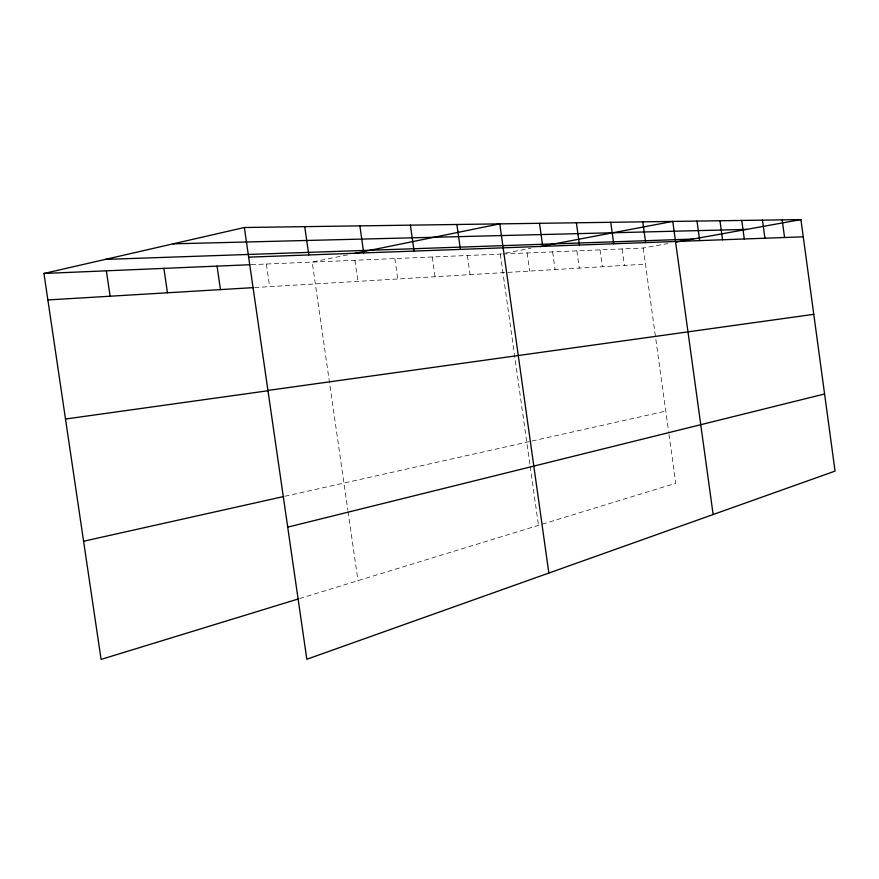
<?xml version="1.0" encoding="UTF-8"?>
<svg xmlns="http://www.w3.org/2000/svg" width="879" height="879" viewBox="0 0 879 879"><rect width="100%" height="100%" fill="white"/><g stroke="black" fill="none" stroke-linecap="round" stroke-linejoin="round"><path stroke-width="0.66" stroke-dasharray="4.39 3.3" d="M299.596 598.566L675.753 483.274L668.732 432.512M284.807 496.283L530.685 441.324M531.993 441.038L665.777 411.13M347.568 254.877L312.199 262.085L347.842 510.172M251.295 264.667L500.327 254.097L504.326 253.339M505.667 253.086L530.894 248.307M503.008 253.987L643.219 248.032L667.831 243.593M254.613 287.554L645.45 264.139M354.929 260.272L357.951 281.368M348.04 511.534L357.973 580.678M266.359 264.03L269.633 286.653M467.342 255.503L470.045 274.655M432.248 256.987L435.05 276.742M394.858 258.58L397.769 278.984M552.605 251.877L555.078 269.556M527.125 252.965L529.663 271.073M500.327 254.097L529.982 465.002M530.18 466.342L538.475 525.356M643.219 248.032L668.545 431.171M622.112 248.933L624.398 265.403M600.027 249.867L602.368 266.722M576.877 250.856L579.283 268.106"/><path stroke-width="1.32" d="M298.289 598.962L101.085 659.404L43.95 273.468L244.362 227.507L800.923 219.596L835.05 471.1L306.826 659.261L244.362 227.507M287.708 527.147L824.59 393.979M83.593 541.244L283.477 496.58M354.27 253.515L499.777 223.87L548.848 573.053M540.003 246.581L672.765 221.409L713.133 514.534M675.764 242.164L800.923 219.596M267.93 390.43L813.778 314.319M65.496 419.03L268.161 390.726M47.873 299.948L253.24 287.642M43.95 273.468L249.933 264.722M248.647 257.151L803.263 236.814M105.216 259.415L692.971 239.066M173.163 243.835L746.535 229.397M106.37 270.82L110.106 296.212M217.058 266.117L220.464 289.609M163.89 268.381L167.45 292.784M304.738 226.65L308.804 254.943M456.871 224.486L460.387 249.383M410.383 225.145L414.064 251.086M359.863 225.859L363.719 252.932M539.497 223.31L542.728 246.362M642.78 221.838L645.647 242.593M610.729 222.299L613.707 243.758M576.382 222.783L579.481 245.021M762.467 220.135L764.928 238.22M741.766 220.431L744.293 238.978M719.967 220.739L722.571 239.769M697.003 221.068L699.684 240.615M782.167 219.86L784.562 237.495"/></g></svg>
